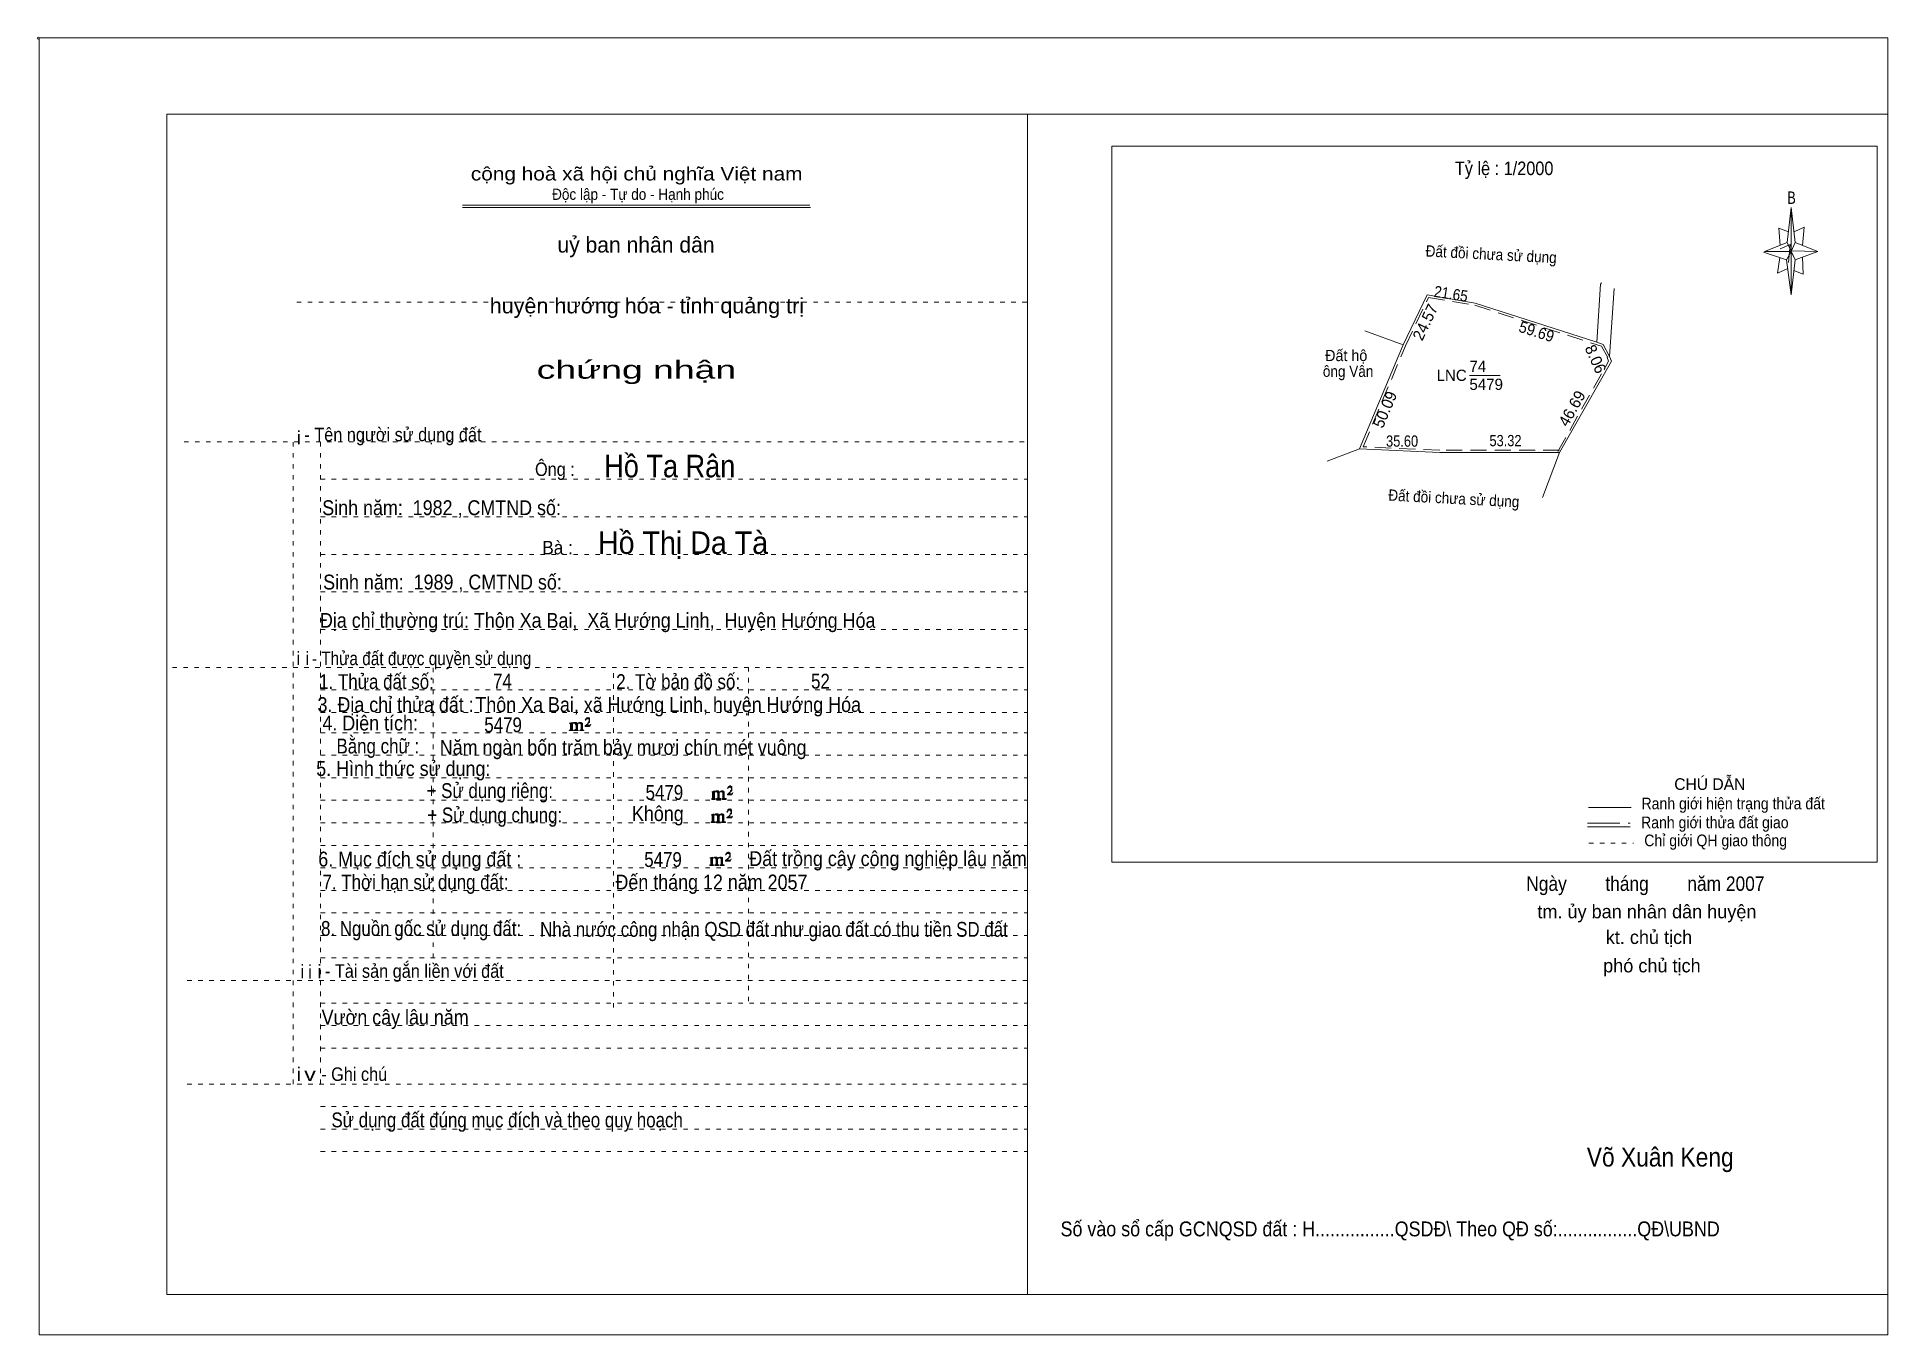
# Model space of a CAD drawing. Header units: centimetres. Extents: x -1.6 to 39.5, y -3.3 to 25.5.
import ezdxf
from ezdxf.enums import TextEntityAlignment as Align

# ---------------------------------------------------------------- set-up
doc = ezdxf.new("R2010")
doc.units = ezdxf.units.CM
doc.header["$LTSCALE"] = 0.12
for name, pattern in [('DOTTED', [1.5, 0.3, -1.2]), ('LONG_DASHED', [7.5, 6, -1.5]), ('MEDIUM_DASHED', [4.5, 3, -1.5])]:
    doc.linetypes.add(name, pattern=pattern)
for name, color, linetype, lineweight in [('1', 7, 'DOTTED', 13), ('10', 7, 'Continuous', 13), ('4', 7, 'Continuous', 13), ('5', 7, 'Continuous', 13), ('50', 7, 'Continuous', 13)]:
    doc.layers.add(name, color=color, linetype=linetype, lineweight=lineweight)

msp = doc.modelspace()

# ---------------------------------------------------------------- hatches: boundary and pattern name
at = {"layer": '50'}
for points in [[(10.27, 10.13), (10.27, 10.12), (10.27, 10.11), (10.25, 10.11), (10.24, 10.11), (10.24, 10.1), (10.33, 10.1), (10.33, 10.11), (10.32, 10.11), (10.31, 10.11), (10.31, 10.12), (10.31, 10.13), (10.31, 10.24), (10.31, 10.25), (10.32, 10.26), (10.34, 10.26), (10.35, 10.26), (10.36, 10.26), (10.37, 10.25), (10.39, 10.22), (10.39, 10.13), (10.37, 10.12), (10.37, 10.11), (10.36, 10.11), (10.35, 10.11), (10.35, 10.1), (10.44, 10.1), (10.44, 10.11), (10.43, 10.11), (10.42, 10.11), (10.42, 10.12), (10.42, 10.13), (10.42, 10.24), (10.44, 10.26), (10.45, 10.26), (10.46, 10.26), (10.49, 10.26), (10.49, 10.25), (10.5, 10.24), (10.5, 10.22), (10.5, 10.13), (10.5, 10.12), (10.49, 10.11), (10.49, 10.11), (10.47, 10.11), (10.47, 10.1), (10.56, 10.1), (10.56, 10.11), (10.55, 10.11), (10.54, 10.11), (10.53, 10.12), (10.53, 10.13), (10.53, 10.2), (10.53, 10.25), (10.53, 10.26), (10.52, 10.27), (10.5, 10.28), (10.47, 10.28), (10.46, 10.28), (10.44, 10.27), (10.41, 10.25), (10.41, 10.26), (10.4, 10.28), (10.39, 10.28), (10.37, 10.28), (10.35, 10.28), (10.34, 10.28), (10.32, 10.26), (10.31, 10.26), (10.31, 10.25), (10.31, 10.25), (10.31, 10.26), (10.31, 10.28), (10.24, 10.26), (10.24, 10.26), (10.25, 10.26), (10.27, 10.25), (10.27, 10.24), (10.27, 10.23)], [(10.69, 10.19), (10.72, 10.24), (10.72, 10.24), (10.71, 10.22), (10.69, 10.22), (10.68, 10.22), (10.63, 10.22), (10.66, 10.26), (10.67, 10.27), (10.69, 10.28), (10.69, 10.3), (10.69, 10.32), (10.69, 10.34), (10.69, 10.35), (10.69, 10.37), (10.68, 10.38), (10.67, 10.38), (10.66, 10.39), (10.65, 10.39), (10.63, 10.38), (10.63, 10.38), (10.62, 10.37), (10.61, 10.35), (10.59, 10.33), (10.61, 10.33), (10.61, 10.35), (10.62, 10.35), (10.63, 10.36), (10.65, 10.36), (10.66, 10.36), (10.67, 10.35), (10.68, 10.35), (10.68, 10.32), (10.68, 10.3), (10.66, 10.28), (10.66, 10.26), (10.65, 10.25), (10.59, 10.2), (10.59, 10.19)], [(13.42, 8.61), (13.42, 8.6), (13.42, 8.59), (13.41, 8.59), (13.4, 8.59), (13.4, 8.57), (13.48, 8.57), (13.48, 8.59), (13.47, 8.59), (13.46, 8.59), (13.46, 8.6), (13.46, 8.61), (13.46, 8.72), (13.46, 8.73), (13.47, 8.74), (13.5, 8.74), (13.51, 8.74), (13.52, 8.74), (13.53, 8.73), (13.54, 8.69), (13.54, 8.61), (13.53, 8.6), (13.53, 8.59), (13.52, 8.59), (13.51, 8.59), (13.51, 8.57), (13.6, 8.57), (13.6, 8.59), (13.58, 8.59), (13.57, 8.59), (13.57, 8.6), (13.57, 8.61), (13.57, 8.72), (13.6, 8.74), (13.61, 8.74), (13.62, 8.74), (13.64, 8.74), (13.64, 8.73), (13.65, 8.72), (13.65, 8.69), (13.65, 8.61), (13.65, 8.6), (13.64, 8.59), (13.64, 8.59), (13.63, 8.59), (13.63, 8.57), (13.72, 8.57), (13.72, 8.59), (13.7, 8.59), (13.69, 8.59), (13.68, 8.6), (13.68, 8.61), (13.68, 8.68), (13.68, 8.73), (13.68, 8.74), (13.67, 8.75), (13.65, 8.76), (13.63, 8.76), (13.62, 8.76), (13.6, 8.75), (13.56, 8.73), (13.56, 8.74), (13.55, 8.76), (13.54, 8.76), (13.53, 8.76), (13.51, 8.76), (13.5, 8.76), (13.47, 8.74), (13.46, 8.74), (13.46, 8.73), (13.46, 8.73), (13.46, 8.74), (13.46, 8.76), (13.4, 8.74), (13.4, 8.74), (13.41, 8.74), (13.42, 8.73), (13.42, 8.72), (13.42, 8.71)], [(13.85, 8.67), (13.87, 8.72), (13.87, 8.72), (13.86, 8.69), (13.85, 8.69), (13.84, 8.69), (13.78, 8.69), (13.82, 8.74), (13.83, 8.75), (13.85, 8.76), (13.85, 8.78), (13.85, 8.79), (13.85, 8.82), (13.85, 8.83), (13.85, 8.85), (13.84, 8.86), (13.83, 8.86), (13.82, 8.87), (13.8, 8.87), (13.78, 8.86), (13.78, 8.86), (13.77, 8.85), (13.76, 8.83), (13.75, 8.81), (13.76, 8.81), (13.76, 8.83), (13.77, 8.83), (13.78, 8.84), (13.8, 8.84), (13.82, 8.84), (13.83, 8.83), (13.84, 8.83), (13.84, 8.79), (13.84, 8.78), (13.82, 8.76), (13.82, 8.74), (13.8, 8.73), (13.75, 8.68), (13.75, 8.67)], [(13.41, 8.09), (13.41, 8.08), (13.41, 8.07), (13.4, 8.07), (13.39, 8.07), (13.39, 8.06), (13.48, 8.06), (13.48, 8.07), (13.47, 8.07), (13.45, 8.07), (13.45, 8.08), (13.45, 8.09), (13.45, 8.2), (13.45, 8.21), (13.47, 8.23), (13.49, 8.23), (13.5, 8.23), (13.51, 8.23), (13.52, 8.21), (13.53, 8.18), (13.53, 8.09), (13.52, 8.08), (13.52, 8.07), (13.51, 8.07), (13.5, 8.07), (13.5, 8.06), (13.59, 8.06), (13.59, 8.07), (13.58, 8.07), (13.57, 8.07), (13.57, 8.08), (13.57, 8.09), (13.57, 8.2), (13.59, 8.23), (13.6, 8.23), (13.61, 8.23), (13.63, 8.23), (13.63, 8.21), (13.64, 8.2), (13.64, 8.18), (13.64, 8.09), (13.64, 8.08), (13.63, 8.07), (13.63, 8.07), (13.62, 8.07), (13.62, 8.06), (13.71, 8.06), (13.71, 8.07), (13.7, 8.07), (13.69, 8.07), (13.67, 8.08), (13.67, 8.09), (13.67, 8.17), (13.67, 8.21), (13.67, 8.23), (13.66, 8.24), (13.64, 8.25), (13.62, 8.25), (13.61, 8.25), (13.59, 8.24), (13.55, 8.21), (13.55, 8.23), (13.54, 8.25), (13.53, 8.25), (13.52, 8.25), (13.5, 8.25), (13.49, 8.25), (13.47, 8.23), (13.45, 8.23), (13.45, 8.21), (13.45, 8.21), (13.45, 8.23), (13.45, 8.25), (13.39, 8.23), (13.39, 8.23), (13.4, 8.23), (13.41, 8.21), (13.41, 8.2), (13.41, 8.19)], [(13.84, 8.16), (13.86, 8.2), (13.86, 8.2), (13.85, 8.18), (13.84, 8.18), (13.83, 8.18), (13.77, 8.18), (13.81, 8.23), (13.82, 8.24), (13.84, 8.25), (13.84, 8.27), (13.84, 8.28), (13.84, 8.3), (13.84, 8.31), (13.84, 8.34), (13.83, 8.35), (13.82, 8.35), (13.81, 8.36), (13.8, 8.36), (13.77, 8.35), (13.77, 8.35), (13.76, 8.34), (13.75, 8.31), (13.74, 8.29), (13.75, 8.29), (13.75, 8.31), (13.76, 8.31), (13.77, 8.33), (13.8, 8.33), (13.81, 8.33), (13.82, 8.31), (13.83, 8.31), (13.83, 8.28), (13.83, 8.27), (13.81, 8.25), (13.81, 8.23), (13.8, 8.21), (13.74, 8.17), (13.74, 8.16)], [(13.81, 7.2), (13.83, 7.25), (13.83, 7.25), (13.82, 7.22), (13.81, 7.22), (13.8, 7.22), (13.74, 7.22), (13.78, 7.27), (13.79, 7.28), (13.81, 7.29), (13.81, 7.31), (13.81, 7.32), (13.81, 7.35), (13.81, 7.36), (13.81, 7.38), (13.8, 7.39), (13.79, 7.39), (13.78, 7.4), (13.76, 7.4), (13.74, 7.39), (13.74, 7.39), (13.73, 7.38), (13.72, 7.36), (13.71, 7.34), (13.72, 7.34), (13.72, 7.36), (13.73, 7.36), (13.74, 7.37), (13.76, 7.37), (13.78, 7.37), (13.79, 7.36), (13.8, 7.36), (13.8, 7.32), (13.8, 7.31), (13.78, 7.29), (13.78, 7.27), (13.76, 7.26), (13.71, 7.21), (13.71, 7.2)], [(13.38, 7.14), (13.38, 7.13), (13.38, 7.12), (13.37, 7.12), (13.36, 7.12), (13.36, 7.1), (13.44, 7.1), (13.44, 7.12), (13.43, 7.12), (13.42, 7.12), (13.42, 7.13), (13.42, 7.14), (13.42, 7.25), (13.42, 7.26), (13.43, 7.27), (13.46, 7.27), (13.47, 7.27), (13.48, 7.27), (13.49, 7.26), (13.5, 7.22), (13.5, 7.14), (13.49, 7.13), (13.49, 7.12), (13.48, 7.12), (13.47, 7.12), (13.47, 7.1), (13.56, 7.1), (13.56, 7.12), (13.54, 7.12), (13.53, 7.12), (13.53, 7.13), (13.53, 7.14), (13.53, 7.25), (13.56, 7.27), (13.57, 7.27), (13.58, 7.27), (13.6, 7.27), (13.6, 7.26), (13.61, 7.25), (13.61, 7.22), (13.61, 7.14), (13.61, 7.13), (13.6, 7.12), (13.6, 7.12), (13.59, 7.12), (13.59, 7.1), (13.68, 7.1), (13.68, 7.12), (13.66, 7.12), (13.65, 7.12), (13.64, 7.13), (13.64, 7.14), (13.64, 7.21), (13.64, 7.26), (13.64, 7.27), (13.63, 7.28), (13.61, 7.29), (13.59, 7.29), (13.58, 7.29), (13.56, 7.28), (13.52, 7.26), (13.52, 7.27), (13.51, 7.29), (13.5, 7.29), (13.49, 7.29), (13.47, 7.29), (13.46, 7.29), (13.43, 7.27), (13.42, 7.27), (13.42, 7.26), (13.42, 7.26), (13.42, 7.27), (13.42, 7.29), (13.36, 7.27), (13.36, 7.27), (13.37, 7.27), (13.38, 7.26), (13.38, 7.25), (13.38, 7.24)]]:
    msp.add_hatch(color=256, dxfattribs=at).paths.add_polyline_path(points)

# ---------------------------------------------------------------- linework, layer by layer
at = {"layer": '1', "linetype": 'Continuous'}
for p, q in [((1.31, -2.42), (1.31, 23.78)), ((1.31, 23.78), (39.51, 23.78)), ((20.41, -2.42), (20.41, 23.78)), ((39.51, -2.42), (39.51, 23.78)), ((7.87, 21.76), (15.58, 21.76)), ((7.87, 21.71), (15.59, 21.71)), ((37.26, 20.55), (36.75, 20.72)), ((1.31, -2.42), (39.51, -2.42))]:
    msp.add_line(p, q, dxfattribs=at)
at = {"layer": '1'}
for p, q in [((4.19, 19.61), (20.41, 19.61)), ((1.69, 16.51), (20.41, 16.51)), ((4.11, 2.25), (4.11, 16.51)), ((4.72, 2.25), (4.72, 16.51)), ((4.72, 15.68), (20.41, 15.68)), ((4.72, 14.84), (20.41, 14.84)), ((4.72, 14.01), (20.41, 14.01)), ((4.72, 13.18), (20.41, 13.18)), ((4.72, 12.34), (20.41, 12.34)), ((1.43, 11.5), (20.41, 11.5)), ((7.22, 5.05), (7.22, 11.5)), ((11.22, 3.95), (11.22, 11.5)), ((14.22, 4.09), (14.22, 11.5)), ((4.72, 11), (20.41, 11)), ((4.72, 10.5), (20.41, 10.5)), ((4.72, 10.05), (20.41, 10.05)), ((4.72, 9.55), (20.41, 9.55)), ((4.72, 9.05), (20.41, 9.05)), ((4.72, 8.55), (20.41, 8.55)), ((4.72, 8.05), (20.41, 8.05)), ((4.72, 7.55), (20.41, 7.55)), ((4.72, 7.05), (20.41, 7.05)), ((4.72, 6.55), (20.41, 6.55)), ((4.72, 6.05), (20.41, 6.05)), ((4.72, 5.55), (20.41, 5.55)), ((4.72, 5.05), (20.41, 5.05)), ((1.76, 4.55), (20.41, 4.55)), ((4.72, 4.05), (20.41, 4.05)), ((4.72, 3.55), (20.41, 3.55)), ((4.72, 3.05), (20.41, 3.05)), ((1.76, 2.25), (20.41, 2.25)), ((4.72, 1.75), (20.41, 1.75)), ((4.72, 1.25), (20.41, 1.25)), ((4.72, 0.75), (20.41, 0.75))]:
    msp.add_line(p, q, dxfattribs=at)
at = {"layer": '1', "linetype": 'Continuous'}
msp.add_lwpolyline([(-1.53, -3.32), (39.51, -3.32), (39.51, 25.48), (-1.53, 25.48)], close=True, dxfattribs=at)
msp.add_lwpolyline([(37.27, 20.35), (37.06, 20.25), (37.11, 20.6)], dxfattribs=at)
at = {"layer": '10'}
for p, q in [((33.43, 19.91), (33.33, 18.4)), ((27.9, 18.97), (28.75, 18.66)), ((27.78, 16.35), (28.75, 18.66)), ((30.22, 17.98), (30.9, 17.98)), ((27.78, 16.35), (27.06, 16.08)), ((31.84, 15.27), (32.22, 16.27))]:
    msp.add_line(p, q, dxfattribs=at)
at = {"layer": '10', "linetype": 'MEDIUM_DASHED'}
msp.add_line((27.86, 16.4), (28.8, 18.64), dxfattribs=at)
at = {"layer": '10'}
for points in [[(28.75, 18.66), (29.28, 19.77), (30.35, 19.59), (33.05, 18.72)], [(33.15, 20.04), (33.13, 20.01), (33.05, 18.72)], [(33.05, 18.72), (33.19, 18.67), (33.33, 18.4)], [(32.22, 16.27), (33.37, 18.3), (33.33, 18.4)], [(32.22, 16.27), (29.56, 16.27), (27.78, 16.35)]]:
    msp.add_lwpolyline(points, dxfattribs=at)
at = {"layer": '10', "linetype": 'MEDIUM_DASHED'}
for points in [[(28.8, 18.64), (29.31, 19.71), (30.34, 19.54), (33.03, 18.67)], [(33.03, 18.67), (33.15, 18.63), (33.29, 18.38)], [(32.18, 16.29), (33.31, 18.3), (33.28, 18.38)], [(32.22, 16.32), (29.56, 16.32), (27.86, 16.4)]]:
    msp.add_lwpolyline(points, dxfattribs=at)
at = {"layer": '4'}
for p, q in [((32.86, 8.39), (33.81, 8.39)), ((32.84, 7.96), (33.79, 7.96))]:
    msp.add_line(p, q, dxfattribs=at)
at = {"layer": '4', "linetype": 'LONG_DASHED'}
msp.add_line((32.84, 8.04), (33.79, 8.04), dxfattribs=at)
at = {"layer": '4', "linetype": 'DOTTED'}
msp.add_line((32.87, 7.6), (33.86, 7.6), dxfattribs=at)
at = {"layer": '4'}
msp.add_lwpolyline([(22.28, 23.07), (39.27, 23.07), (39.27, 7.18), (22.28, 7.18)], close=True, dxfattribs=at)
msp.add_circle((-1.55, 25.47), 0.025, dxfattribs=at)
at = {"layer": '5'}
for p, q in [((37.27, 20.93), (37.36, 21.71)), ((37.45, 20.55), (37.36, 19.77)), ((37.45, 20.93), (37.95, 20.73)), ((37.61, 20.61), (37.63, 20.23)), ((37.63, 20.23), (37.42, 20.31))]:
    msp.add_line(p, q, dxfattribs=at)
for points in [[(37.36, 21.71), (37.45, 20.93), (37.36, 20.73)], [(37.36, 20.73), (36.77, 20.73), (37.27, 20.93), (37.45, 20.55), (37.95, 20.73), (37.36, 20.75)], [(37.36, 20.73), (37.36, 19.77), (37.26, 20.55)]]:
    msp.add_lwpolyline(points, close=True, dxfattribs=at)
for points in [[(37.3, 21.17), (37.09, 21.25), (37.12, 20.87)], [(37.43, 21.17), (37.65, 21.27), (37.61, 20.87)], [(37.36, 20.73), (37.27, 20.93), (36.77, 20.73)], [(37.12, 20.79), (37.34, 20.89), (37.3, 20.49)], [(37.36, 20.73), (37.45, 20.55), (37.95, 20.73)]]:
    msp.add_lwpolyline(points, dxfattribs=at)
at = {"layer": '50'}
for points in [[(10.27, 10.13), (10.27, 10.12), (10.27, 10.11), (10.25, 10.11), (10.24, 10.11), (10.24, 10.1), (10.33, 10.1), (10.33, 10.11), (10.32, 10.11), (10.31, 10.11), (10.31, 10.12), (10.31, 10.13), (10.31, 10.24), (10.31, 10.25), (10.32, 10.26), (10.34, 10.26), (10.35, 10.26), (10.36, 10.26), (10.37, 10.25), (10.39, 10.22), (10.39, 10.13), (10.37, 10.12), (10.37, 10.11), (10.36, 10.11), (10.35, 10.11), (10.35, 10.1), (10.44, 10.1), (10.44, 10.11), (10.43, 10.11), (10.42, 10.11), (10.42, 10.12), (10.42, 10.13), (10.42, 10.24), (10.44, 10.26), (10.45, 10.26), (10.46, 10.26), (10.49, 10.26), (10.49, 10.25), (10.5, 10.24), (10.5, 10.22), (10.5, 10.13), (10.5, 10.12), (10.49, 10.11), (10.49, 10.11), (10.47, 10.11), (10.47, 10.1), (10.56, 10.1), (10.56, 10.11), (10.55, 10.11), (10.54, 10.11), (10.53, 10.12), (10.53, 10.13), (10.53, 10.2), (10.53, 10.25), (10.53, 10.26), (10.52, 10.27), (10.5, 10.28), (10.47, 10.28), (10.46, 10.28), (10.44, 10.27), (10.41, 10.25), (10.41, 10.26), (10.4, 10.28), (10.39, 10.28), (10.37, 10.28), (10.35, 10.28), (10.34, 10.28), (10.32, 10.26), (10.31, 10.26), (10.31, 10.25), (10.31, 10.25), (10.31, 10.26), (10.31, 10.28), (10.24, 10.26), (10.24, 10.26), (10.25, 10.26), (10.27, 10.25), (10.27, 10.24), (10.27, 10.23)], [(10.69, 10.19), (10.72, 10.24), (10.72, 10.24), (10.71, 10.22), (10.69, 10.22), (10.68, 10.22), (10.63, 10.22), (10.66, 10.26), (10.67, 10.27), (10.69, 10.28), (10.69, 10.3), (10.69, 10.32), (10.69, 10.34), (10.69, 10.35), (10.69, 10.37), (10.68, 10.38), (10.67, 10.38), (10.66, 10.39), (10.65, 10.39), (10.63, 10.38), (10.63, 10.38), (10.62, 10.37), (10.61, 10.35), (10.59, 10.33), (10.61, 10.33), (10.61, 10.35), (10.62, 10.35), (10.63, 10.36), (10.65, 10.36), (10.66, 10.36), (10.67, 10.35), (10.68, 10.35), (10.68, 10.32), (10.68, 10.3), (10.66, 10.28), (10.66, 10.26), (10.65, 10.25), (10.59, 10.2), (10.59, 10.19)], [(13.42, 8.61), (13.42, 8.6), (13.42, 8.59), (13.41, 8.59), (13.4, 8.59), (13.4, 8.57), (13.48, 8.57), (13.48, 8.59), (13.47, 8.59), (13.46, 8.59), (13.46, 8.6), (13.46, 8.61), (13.46, 8.72), (13.46, 8.73), (13.47, 8.74), (13.5, 8.74), (13.51, 8.74), (13.52, 8.74), (13.53, 8.73), (13.54, 8.69), (13.54, 8.61), (13.53, 8.6), (13.53, 8.59), (13.52, 8.59), (13.51, 8.59), (13.51, 8.57), (13.6, 8.57), (13.6, 8.59), (13.58, 8.59), (13.57, 8.59), (13.57, 8.6), (13.57, 8.61), (13.57, 8.72), (13.6, 8.74), (13.61, 8.74), (13.62, 8.74), (13.64, 8.74), (13.64, 8.73), (13.65, 8.72), (13.65, 8.69), (13.65, 8.61), (13.65, 8.6), (13.64, 8.59), (13.64, 8.59), (13.63, 8.59), (13.63, 8.57), (13.72, 8.57), (13.72, 8.59), (13.7, 8.59), (13.69, 8.59), (13.68, 8.6), (13.68, 8.61), (13.68, 8.68), (13.68, 8.73), (13.68, 8.74), (13.67, 8.75), (13.65, 8.76), (13.63, 8.76), (13.62, 8.76), (13.6, 8.75), (13.56, 8.73), (13.56, 8.74), (13.55, 8.76), (13.54, 8.76), (13.53, 8.76), (13.51, 8.76), (13.5, 8.76), (13.47, 8.74), (13.46, 8.74), (13.46, 8.73), (13.46, 8.73), (13.46, 8.74), (13.46, 8.76), (13.4, 8.74), (13.4, 8.74), (13.41, 8.74), (13.42, 8.73), (13.42, 8.72), (13.42, 8.71)], [(13.85, 8.67), (13.87, 8.72), (13.87, 8.72), (13.86, 8.69), (13.85, 8.69), (13.84, 8.69), (13.78, 8.69), (13.82, 8.74), (13.83, 8.75), (13.85, 8.76), (13.85, 8.78), (13.85, 8.79), (13.85, 8.82), (13.85, 8.83), (13.85, 8.85), (13.84, 8.86), (13.83, 8.86), (13.82, 8.87), (13.8, 8.87), (13.78, 8.86), (13.78, 8.86), (13.77, 8.85), (13.76, 8.83), (13.75, 8.81), (13.76, 8.81), (13.76, 8.83), (13.77, 8.83), (13.78, 8.84), (13.8, 8.84), (13.82, 8.84), (13.83, 8.83), (13.84, 8.83), (13.84, 8.79), (13.84, 8.78), (13.82, 8.76), (13.82, 8.74), (13.8, 8.73), (13.75, 8.68), (13.75, 8.67)], [(13.41, 8.09), (13.41, 8.08), (13.41, 8.07), (13.4, 8.07), (13.39, 8.07), (13.39, 8.06), (13.48, 8.06), (13.48, 8.07), (13.47, 8.07), (13.45, 8.07), (13.45, 8.08), (13.45, 8.09), (13.45, 8.2), (13.45, 8.21), (13.47, 8.23), (13.49, 8.23), (13.5, 8.23), (13.51, 8.23), (13.52, 8.21), (13.53, 8.18), (13.53, 8.09), (13.52, 8.08), (13.52, 8.07), (13.51, 8.07), (13.5, 8.07), (13.5, 8.06), (13.59, 8.06), (13.59, 8.07), (13.58, 8.07), (13.57, 8.07), (13.57, 8.08), (13.57, 8.09), (13.57, 8.2), (13.59, 8.23), (13.6, 8.23), (13.61, 8.23), (13.63, 8.23), (13.63, 8.21), (13.64, 8.2), (13.64, 8.18), (13.64, 8.09), (13.64, 8.08), (13.63, 8.07), (13.63, 8.07), (13.62, 8.07), (13.62, 8.06), (13.71, 8.06), (13.71, 8.07), (13.7, 8.07), (13.69, 8.07), (13.67, 8.08), (13.67, 8.09), (13.67, 8.17), (13.67, 8.21), (13.67, 8.23), (13.66, 8.24), (13.64, 8.25), (13.62, 8.25), (13.61, 8.25), (13.59, 8.24), (13.55, 8.21), (13.55, 8.23), (13.54, 8.25), (13.53, 8.25), (13.52, 8.25), (13.5, 8.25), (13.49, 8.25), (13.47, 8.23), (13.45, 8.23), (13.45, 8.21), (13.45, 8.21), (13.45, 8.23), (13.45, 8.25), (13.39, 8.23), (13.39, 8.23), (13.4, 8.23), (13.41, 8.21), (13.41, 8.2), (13.41, 8.19)], [(13.84, 8.16), (13.86, 8.2), (13.86, 8.2), (13.85, 8.18), (13.84, 8.18), (13.83, 8.18), (13.77, 8.18), (13.81, 8.23), (13.82, 8.24), (13.84, 8.25), (13.84, 8.27), (13.84, 8.28), (13.84, 8.3), (13.84, 8.31), (13.84, 8.34), (13.83, 8.35), (13.82, 8.35), (13.81, 8.36), (13.8, 8.36), (13.77, 8.35), (13.77, 8.35), (13.76, 8.34), (13.75, 8.31), (13.74, 8.29), (13.75, 8.29), (13.75, 8.31), (13.76, 8.31), (13.77, 8.33), (13.8, 8.33), (13.81, 8.33), (13.82, 8.31), (13.83, 8.31), (13.83, 8.28), (13.83, 8.27), (13.81, 8.25), (13.81, 8.23), (13.8, 8.21), (13.74, 8.17), (13.74, 8.16)], [(13.81, 7.2), (13.83, 7.25), (13.83, 7.25), (13.82, 7.22), (13.81, 7.22), (13.8, 7.22), (13.74, 7.22), (13.78, 7.27), (13.79, 7.28), (13.81, 7.29), (13.81, 7.31), (13.81, 7.32), (13.81, 7.35), (13.81, 7.36), (13.81, 7.38), (13.8, 7.39), (13.79, 7.39), (13.78, 7.4), (13.76, 7.4), (13.74, 7.39), (13.74, 7.39), (13.73, 7.38), (13.72, 7.36), (13.71, 7.34), (13.72, 7.34), (13.72, 7.36), (13.73, 7.36), (13.74, 7.37), (13.76, 7.37), (13.78, 7.37), (13.79, 7.36), (13.8, 7.36), (13.8, 7.32), (13.8, 7.31), (13.78, 7.29), (13.78, 7.27), (13.76, 7.26), (13.71, 7.21), (13.71, 7.2)], [(13.38, 7.14), (13.38, 7.13), (13.38, 7.12), (13.37, 7.12), (13.36, 7.12), (13.36, 7.1), (13.44, 7.1), (13.44, 7.12), (13.43, 7.12), (13.42, 7.12), (13.42, 7.13), (13.42, 7.14), (13.42, 7.25), (13.42, 7.26), (13.43, 7.27), (13.46, 7.27), (13.47, 7.27), (13.48, 7.27), (13.49, 7.26), (13.5, 7.22), (13.5, 7.14), (13.49, 7.13), (13.49, 7.12), (13.48, 7.12), (13.47, 7.12), (13.47, 7.1), (13.56, 7.1), (13.56, 7.12), (13.54, 7.12), (13.53, 7.12), (13.53, 7.13), (13.53, 7.14), (13.53, 7.25), (13.56, 7.27), (13.57, 7.27), (13.58, 7.27), (13.6, 7.27), (13.6, 7.26), (13.61, 7.25), (13.61, 7.22), (13.61, 7.14), (13.61, 7.13), (13.6, 7.12), (13.6, 7.12), (13.59, 7.12), (13.59, 7.1), (13.68, 7.1), (13.68, 7.12), (13.66, 7.12), (13.65, 7.12), (13.64, 7.13), (13.64, 7.14), (13.64, 7.21), (13.64, 7.26), (13.64, 7.27), (13.63, 7.28), (13.61, 7.29), (13.59, 7.29), (13.58, 7.29), (13.56, 7.28), (13.52, 7.26), (13.52, 7.27), (13.51, 7.29), (13.5, 7.29), (13.49, 7.29), (13.47, 7.29), (13.46, 7.29), (13.43, 7.27), (13.42, 7.27), (13.42, 7.26), (13.42, 7.26), (13.42, 7.27), (13.42, 7.29), (13.36, 7.27), (13.36, 7.27), (13.37, 7.27), (13.38, 7.26), (13.38, 7.25), (13.38, 7.24)]]:
    msp.add_lwpolyline(points, close=True, dxfattribs=at)

# ---------------------------------------------------------------- texts
at = {"layer": '1'}
for s, height, width, p in [('cộng hoà xã hội chủ nghĩa Việt nam', 0.3, 1.15, (11.735, 22.31)), ('Độc lập - Tự do - Hạnh phúc', 0.25, 0.9, (11.765, 21.88)), ('chứng nhận', 0.4, 1.55, (11.73, 17.91)), ('- Tên người sử dụng đất', 0.3, 0.9, (6.325, 16.52)), ('- Thửa đất được quyền sử dụng', 0.3, 0.85, (6.96, 11.55)), ('- Tài sản gắn liền với đất ', 0.3, 0.9, (6.85, 4.61)), ('v', 0.3, 1.3, (4.485, 2.32)), ('- Ghi chú', 0.3, 0.9, (5.465, 2.32))]:
    msp.add_text(s, height=height, dxfattribs=dict(at, width=width)).set_placement(p, align=Align.CENTER)
for s, height, p in [('uỷ ban nhân dân', 0.35, (11.72, 20.71)), ('i', 0.3, (4.235, 16.45)), ('i', 0.3, (4.225, 11.55)), ('i', 0.3, (4.425, 11.55)), ('i', 0.3, (4.315, 4.6)), ('i', 0.3, (4.485, 4.59)), ('i', 0.3, (4.695, 4.6)), ('i', 0.3, (4.235, 2.32))]:
    msp.add_text(s, height=height, dxfattribs=at).set_placement(p, align=Align.CENTER)
at = {"layer": '10'}
for s, height, width, p in [('Tỷ lệ : 1/2000', 0.3, 0.9, (30.99, 22.43)), ('Đất hộ', 0.25, 0.95, (27.485, 18.3)), (' ông Vân', 0.25, 0.9, (27.485, 17.95)), ('35.60', 0.25, 0.85, (28.725, 16.4)), ('53.32', 0.25, 0.85, (31.02, 16.41)), ('Hồ Ta Rân', 0.5, 0.9, (12.47, 15.72)), ('Hồ Thị Da Tà', 0.5, 0.95, (12.765, 14.02)), ('Võ Xuân Keng', 0.42, 0.9, (34.455, 0.42))]:
    msp.add_text(s, height=height, dxfattribs=dict(at, width=width)).set_placement(p, align=Align.CENTER)
for s, height, rotation, width, p in [('Đất đồi chưa sử dụng ', 0.25, 357, 0.9, (30.738, 20.546)), ('21.65', 0.2499, 351, 0.9, (29.791, 19.671)), ('59.69', 0.25, 342.179, 0.95, (31.672, 18.837)), ('Đất đồi chưa sử dụng ', 0.25, 357, 0.9, (29.909, 15.126))]:
    msp.add_text(s, height=height, rotation=rotation, dxfattribs=dict(at, width=width)).set_placement(p, align=Align.CENTER)
for s, rotation, p in [('24.57', 64.415, (29.352, 19.111)), ('8.06', 294, (32.905, 18.296)), ('50.09', 67.162, (28.459, 17.177)), ('46.69', 60.486, (32.604, 17.188))]:
    msp.add_text(s, height=0.25, rotation=rotation, dxfattribs=at).set_placement(p, align=Align.CENTER)
msp.add_text('LNC', height=0.25, dxfattribs=at).set_placement((30.16, 17.86), align=Align.RIGHT)
for s, p in [('74', (30.22, 18.06)), ('5479', (30.22, 17.66))]:
    msp.add_text(s, height=0.25, dxfattribs=at).set_placement(p)
at = {"layer": '4'}
msp.add_text('CHÚ DẪN', height=0.2591, dxfattribs=at).set_placement((35.555, 8.78), align=Align.CENTER)
at = {"layer": '4', "width": 0.9}
for s, p in [('Ranh giới hiện trạng thửa đất', (36.075, 8.35)), ('Ranh giới thửa đất giao ', (35.71, 7.93)), ('Chỉ giới QH giao thông', (35.685, 7.53))]:
    msp.add_text(s, height=0.2591, dxfattribs=at).set_placement(p, align=Align.CENTER)
at = {"layer": '5', "width": 0.75}
msp.add_text('B', height=0.276, dxfattribs=at).set_placement((37.37, 21.79), align=Align.CENTER)
at = {"layer": '50'}
for s, height, width, p in [('  huyện hướng hóa - tỉnh quảng trị', 0.34, 1.05, (11.83, 19.36)), ('Ông :', 0.3, 0.9, (9.92, 15.75)), ('Sinh năm:  1982 , CMTND số:  ', 0.33, 0.9, (7.515, 14.88)), ('Bà :', 0.3, 0.95, (9.98, 14.01)), ('Sinh năm:  1989 , CMTND số:  ', 0.33, 0.9, (7.535, 13.23)), ('Địa chỉ thường trú: Thôn Xa Bai,  Xã Hướng Linh,  Huyện Hướng Hóa', 0.33, 0.9, (10.87, 12.38)), ('1. Thửa đất số:  ', 0.33, 0.85, (6.065, 11.02)), ('74', 0.33, 0.85, (8.755, 11.03)), ('2. Tờ bản đồ số:  ', 0.33, 0.85, (12.76, 11.02)), ('52', 0.33, 0.85, (15.815, 11.03)), ('3. Địa chỉ thửa đất : ', 0.33, 0.9, (6.44, 10.51)), ('Thôn Xa Bai, xã Hướng Linh, huyện Hướng Hóa', 0.33, 0.9, (12.435, 10.51)), ('4. Diện tích: ', 0.33, 0.9, (5.875, 10.1)), ('5479', 0.33, 0.85, (8.77, 10.06)), ('Bằng chữ :', 0.33, 0.85, (5.99, 9.59)), ('Năm ngàn bốn trăm bảy mươi chín mét vuông', 0.33, 0.9, (11.435, 9.56)), ('5. Hình thức sử dụng:', 0.33, 0.9, (6.555, 9.09)), ('+ Sử dụng riêng:', 0.33, 0.85, (8.475, 8.6)), ('5479', 0.33, 0.85, (12.35, 8.56)), ('+ Sử dụng chung:', 0.33, 0.85, (8.585, 8.06)), ('Không', 0.33, 0.9, (12.205, 8.09)), ('6. Mục đích sử dụng đất :', 0.33, 0.9, (6.92, 7.08)), ('5479', 0.33, 0.85, (12.32, 7.07)), ('Đất trồng cây công nghiệp lâu năm', 0.33, 0.9, (17.315, 7.09)), ('7. Thời hạn sử dụng đất:', 0.33, 0.85, (6.825, 6.57)), ('Đến tháng 12 năm 2057', 0.33, 0.9, (13.395, 6.57)), ('Ngày        tháng        năm 2007', 0.32, 0.9, (34.125, 6.54)), ('8. Nguồn gốc sử dụng đất:', 0.33, 0.85, (6.95, 5.54)), ('Nhà nước công nhận QSD đất như giao đất có thu tiền SD đất ', 0.33, 0.85, (14.835, 5.52)), ('Vườn cây lâu năm', 0.33, 0.9, (6.375, 3.57)), ('Sử dụng đất đúng mục đích và theo quy hoạch', 0.33, 0.85, (8.86, 1.29)), ('Số vào sổ cấp GCNQSD đất : H................QSDĐ\\ Theo QĐ số:................QĐ\\UBND', 0.33, 0.9, (28.46, -1.13))]:
    msp.add_text(s, height=height, dxfattribs=dict(at, width=width)).set_placement(p, align=Align.CENTER)
for s, p in [('tm. ủy ban nhân dân huyện ', (34.215, 5.93)), ('kt. chủ tịch', (34.205, 5.36)), ('phó chủ tịch', (34.27, 4.73))]:
    msp.add_text(s, height=0.3, dxfattribs=at).set_placement(p, align=Align.CENTER)

doc.saveas('drawing.dxf')
